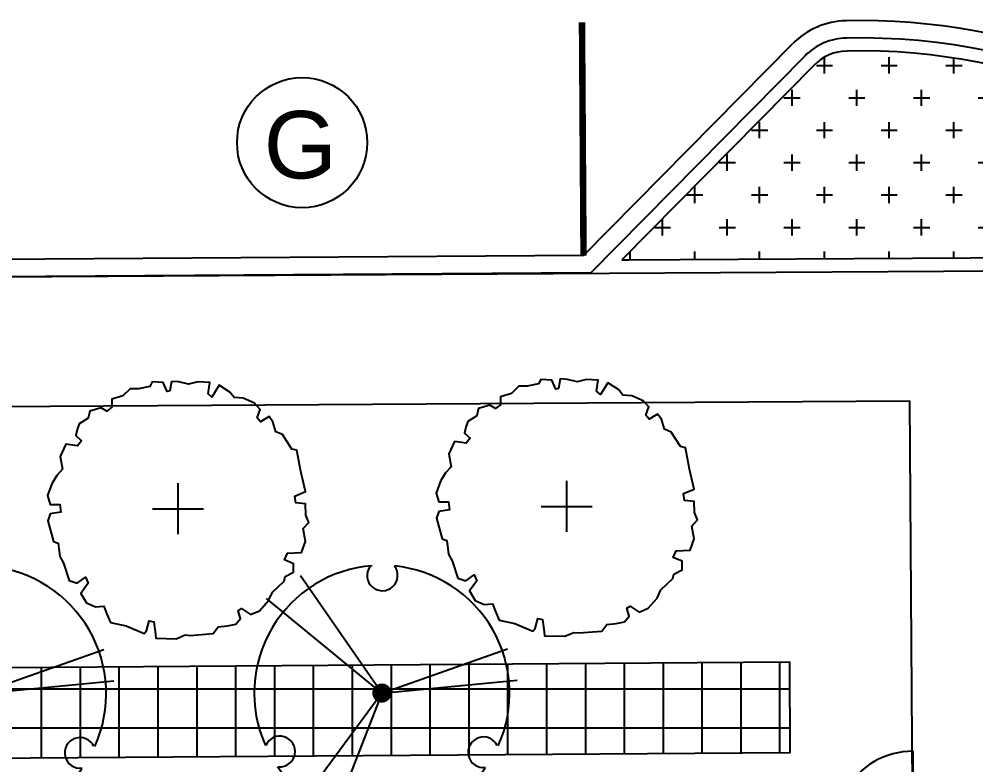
# Model space of a CAD drawing. Header units: feet. Extents: x 919634 to 928945, y 707022 to 708026.
# Drawn here: x 920291.28 to 920328.21, y 707452.06 to 707480.84 of the extents above; entities that cross this region are included whole.
import ezdxf
from ezdxf.enums import TextEntityAlignment as Align

# ---------------------------------------------------------------- set-up
doc = ezdxf.new("R2010")
doc.units = ezdxf.units.FT
doc.header["$LTSCALE"] = 20
doc.header["$MEASUREMENT"] = 0
doc.linetypes.add('HIDDEN2', pattern=[0.1875, 0.125, -0.0625])
for name, color, linetype in [('-u-site-utility clear zone', 252, 'HIDDEN2'), ('-u-site-xref', 7, 'Continuous'), ('LK-TREE-013M', 6, 'Continuous'), ('LK-TREE-035M', 123, 'Continuous'), ('LK-TREE-050M', 2, 'Continuous'), ('LK-TREE-TRNK', 32, 'Continuous'), ('LP-ANNO-LABL-SHRB', 2, 'Continuous'), ('LP-PATT-SHAR', 4, 'Continuous'), ('LP-SHAR-BRDR-CONT', 123, 'Continuous'), ('LP-TREE', 15, 'Continuous'), ('Site Plan$0$SP-PARKING DESIGNATION', 254, 'Continuous')]:
    doc.layers.add(name, color=color, linetype=linetype)
for name, color, linetype, lineweight in [('Site Plan$0$SP-CURB', 3, 'Continuous', 25), ('Site Plan$0$SP-PARKING-STRIPE', 252, 'Continuous', 25), ('Site Plan$0$SP-SIDEWALK', 2, 'Continuous', 25)]:
    doc.layers.add(name, color=color, linetype=linetype, lineweight=lineweight)
doc.layers.get('-u-site-xref').off()
doc.styles.add('Site Plan$0$ARIAL', font='arial.ttf')

# ---------------------------------------------------------------- blocks, each defined once
blk = doc.blocks.new('Site Plan')
at = {"layer": 'Site Plan$0$SP-CURB'}
for p, q in [((920313.065, 707471.712), (920321.13, 707479.883)), ((920313.346, 707471.043), (920321.607, 707479.413)), ((920313.065, 707471.712), (920268.065, 707471.417)), ((920313.346, 707471.043), (920267.792, 707470.745))]:
    blk.add_line(p, q, dxfattribs=at)
for centre, radius, start, end in [((920323.265, 707477.776), 3, 91.2313, 135.3753), ((920323.738, 707455.781), 25, 0.4245, 91.2313), ((920323.265, 707477.776), 2.33, 91.2313, 135.3753), ((920323.738, 707455.781), 24.33, 39.3694, 91.2313)]:
    blk.add_arc(centre, radius, start, end, dxfattribs=at)
at = {"layer": 'Site Plan$0$SP-PARKING DESIGNATION'}
blk.add_circle((920302.202, 707476.07), 2.511, dxfattribs=at)
at = {"layer": 'Site Plan$0$SP-PARKING-STRIPE', "const_width": 0.25}
blk.add_lwpolyline([(920313.006, 707480.711), (920313.065, 707471.712)], dxfattribs=at)
at = {"layer": 'Site Plan$0$SP-SIDEWALK'}
for p, q in [((920242.484, 707470.588), (920342.547, 707471.214)), ((920240.202, 707465.574), (920325.664, 707466.108)), ((920325.874, 707436.92), (920325.658, 707466.108))]:
    blk.add_line(p, q, dxfattribs=at)
at = {"layer": 'Site Plan$0$SP-PARKING DESIGNATION', "style": 'Site Plan$0$ARIAL'}
blk.add_text('G', height=2.6, dxfattribs=at).set_placement((920302.134, 707474.691, 0), align=Align.CENTER)
blk = doc.blocks.new('TREE-DCID-003')
at = {"layer": 'LK-TREE-013M'}
for q in [(-0.3184, 0.4595), (0.4914, 0.1734), (-0.3323, -0.4497)]:
    blk.add_line((0, 0), q, dxfattribs=at)
at = {"layer": 'LK-TREE-035M'}
for q in [(-0.4516, 0.3697), (0.5298, 0.0507), (-0.2009, -0.5161)]:
    blk.add_line((0, 0), q, dxfattribs=at)
at = {"layer": 'LK-TREE-050M'}
for centre, radius, start, end in [((0, 0), 0.5, 94.3498, 204.1975), ((0.0019, 0.4604), 0.06, 145.5617, 37.3741), ((0, 0), 0.5, 335.6607, 84.3619), ((-0.3996, -0.2286), 0.06, 265.5617, 157.3741), ((0.3978, -0.2318), 0.06, 25.5617, 277.3741), ((0, 0), 0.5, 215.058, 323.9795)]:
    blk.add_arc(centre, radius, start, end, dxfattribs=at)
at = {"layer": 'LK-TREE-TRNK', "const_width": 0.0375}
blk.add_lwpolyline([(-0.0188, 0, 1), (0.0187, 0, 1)], format="xyb", close=True, dxfattribs=at)
blk = doc.blocks.new('A$C2b7dc3a7')
at = {"layer": '-u-site-utility clear zone'}
blk.add_lwpolyline([(-3, 0), (3, 0.008)], dxfattribs=at)
blk.add_arc((0, 0), 3, 179.8546, 0.1454, dxfattribs=at)
blk = doc.blocks.new('TREE-SIMP-125')
at = {"layer": 'LK-TREE-050M'}
blk.add_lwpolyline([(-0.0251, 0.4987), (-0.0316, 0.4615), (-0.0426, 0.4593), (-0.0579, 0.4943), (-0.1018, 0.4965), (-0.1105, 0.479), (-0.1543, 0.4702), (-0.1872, 0.4702), (-0.2157, 0.4418), (-0.2595, 0.4286), (-0.2595, 0.398), (-0.2792, 0.3826), (-0.3011, 0.3958), (-0.345, 0.3826), (-0.3515, 0.3542), (-0.3866, 0.3323), (-0.3954, 0.3104), (-0.3997, 0.2863), (-0.3778, 0.2666), (-0.3932, 0.2469), (-0.4392, 0.2534), (-0.4611, 0.2053), (-0.4523, 0.1549), (-0.4742, 0.1308), (-0.494, 0.098), (-0.5115, 0.052), (-0.5005, 0.017), (-0.4633, 0.017), (-0.4589, -0.0137), (-0.5005, -0.0203), (-0.5093, -0.0466), (-0.4874, -0.1276), (-0.4699, -0.1341), (-0.4633, -0.1867), (-0.4479, -0.213), (-0.426, -0.2809), (-0.3954, -0.2918), (-0.3625, -0.2677), (-0.3515, -0.2918), (-0.38, -0.3312), (-0.3581, -0.3685), (-0.3231, -0.3838), (-0.2902, -0.3816), (-0.2792, -0.4122), (-0.2639, -0.4451), (-0.2025, -0.4582), (-0.1324, -0.4889), (-0.1237, -0.4779), (-0.1127, -0.4385), (-0.0952, -0.4429), (-0.0886, -0.4911), (-0.0864, -0.5064), (-0.0075, -0.5086), (0.0275, -0.4933), (0.0472, -0.4955), (0.1371, -0.4889), (0.1568, -0.4626), (0.194, -0.4582), (0.2269, -0.4517), (0.2444, -0.4298), (0.2357, -0.3991), (0.2488, -0.3904), (0.2839, -0.4144), (0.3189, -0.3991), (0.354, -0.3597), (0.3693, -0.3268), (0.4153, -0.2831), (0.4197, -0.2655), (0.4526, -0.248), (0.4526, -0.2152), (0.4175, -0.1998), (0.4285, -0.1736), (0.4833, -0.1714), (0.4986, -0.1276), (0.4898, -0.0772), (0.5118, -0.0531), (0.5008, -0.0247), (0.4986, 0.0191), (0.4614, 0.0235), (0.457, 0.0498), (0.4986, 0.0673), (0.4811, 0.1461), (0.4657, 0.2294), (0.446, 0.2337), (0.4088, 0.2907), (0.3825, 0.3016), (0.3715, 0.341), (0.3562, 0.3607), (0.3233, 0.341), (0.3102, 0.3564), (0.3211, 0.3892), (0.2992, 0.4133), (0.2554, 0.433), (0.2203, 0.4352), (0.2028, 0.4571), (0.1612, 0.4834), (0.1327, 0.4374), (0.1174, 0.4505), (0.1239, 0.4943), (0.0779, 0.4965), (0.0407, 0.4878), (0.0034, 0.4965)], close=True, dxfattribs=at)
at = {"layer": 'LK-TREE-TRNK'}
for p, q in [((0, -0.1), (0, 0.1)), ((-0.1, 0), (0.1, 0))]:
    blk.add_line(p, q, dxfattribs=at)

msp = doc.modelspace()

# ---------------------------------------------------------------- block references
at = {"layer": '-u-site-xref'}
msp.add_blockref('Site Plan', (0, 0), dxfattribs=at)

# ---------------------------------------------------------------- next in the draw order: hatches: boundary and pattern name
at = {"layer": 'LP-PATT-SHAR'}
h = msp.add_hatch(dxfattribs=at)
h.set_pattern_fill('CROSS', color=256, scale=5)
h.set_pattern_definition([(0, (920314.5494, 707471.5504), (1.25, 1.25), [0.625, -1.875]), (90, (920314.8619, 707471.2379), (-1.25, 1.25), [0.625, -1.875])])
edge = h.paths.add_edge_path()
edge.add_line((920314.549, 707471.55), (920341.464, 707471.708))
edge.add_arc((920323.738, 707455.781), 23.83, 41.9394, 91.2313)
edge.add_arc((920323.265, 707477.776), 1.83, 91.2313, 135.3753)
edge.add_line((920321.963, 707479.062), (920314.549, 707471.55))
h = msp.add_hatch(dxfattribs=at)
h.set_pattern_fill('ANSI37', color=256, scale=12, angle=45)
h.set_pattern_definition([(90, (920409.1468, 707331.9921), (-1.5, 0), []), (180, (920409.1468, 707331.9921), (-1e-16, -1.5), [])])
h.paths.add_polyline_path([(920258.674, 707455.585), (920321.009, 707456.032), (920321.034, 707452.532), (920258.739, 707452.086)])

# ---------------------------------------------------------------- next in the draw order: linework, layer by layer
at = {"layer": 'LP-SHAR-BRDR-CONT'}
msp.add_lwpolyline([(920314.549, 707471.55), (920341.464, 707471.708, 0.218455), (920323.226, 707479.606, 0.195032), (920321.963, 707479.062)], format="xyb", close=True, dxfattribs=at)
at = {"layer": 'LP-SHAR-BRDR-CONT', "elevation": 0}
msp.add_lwpolyline([(920258.674, 707455.585), (920321.009, 707456.032), (920321.034, 707452.532), (920258.739, 707452.086)], close=True, dxfattribs=at)

# ---------------------------------------------------------------- next in the draw order: block references
at = {"layer": 'LP-ANNO-LABL-SHRB', "rotation": 270}
msp.add_blockref('A$C2b7dc3a7', (920325.776, 707449.588, 0), dxfattribs=at)
at = {"layer": 'LP-TREE'}
for name, p, xscale, yscale, zscale in [('TREE-SIMP-125', (920297.415, 707461.943), 9.856521844232574, 9.856521844232574, 9.856521844232574), ('TREE-SIMP-125', (920312.415, 707462.037), 9.856521844232574, 9.856521844232574, 9.856521844232574), ('TREE-DCID-003', (920289.714, 707454.807), 9.855894546090255, 9.855894546090255, 9.855894546090255), ('TREE-DCID-003', (920305.283, 707454.832), 9.855894546090255, 9.855894546090255, 9.855894546090255)]:
    msp.add_blockref(name, p, dxfattribs=dict(at, xscale=xscale, yscale=yscale, zscale=zscale))

doc.saveas('drawing.dxf')
